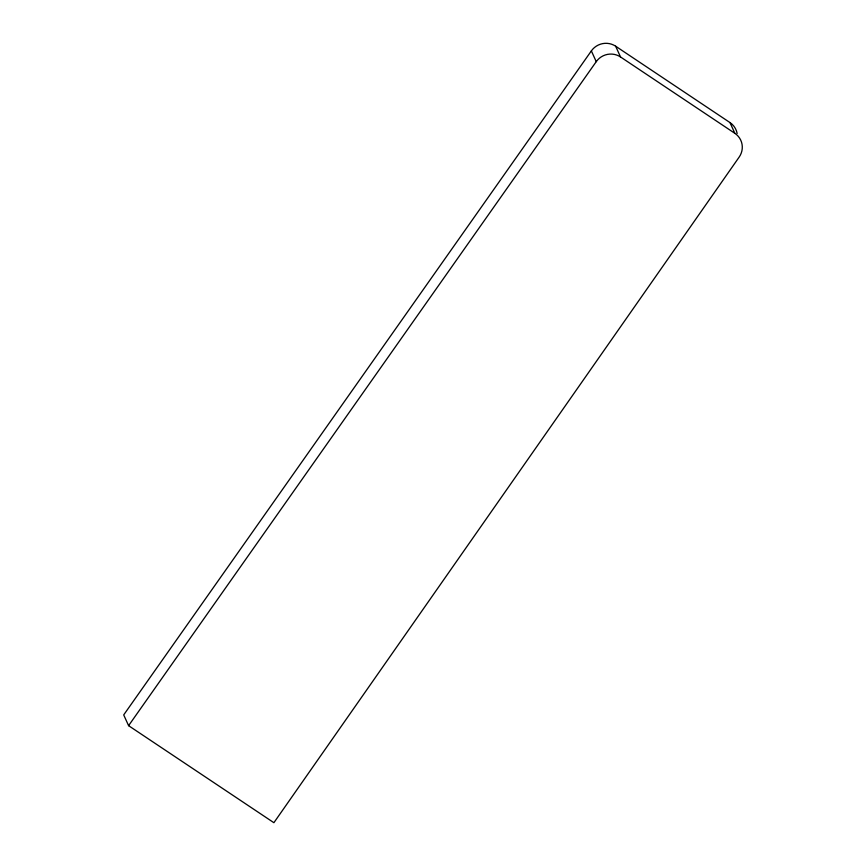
<?xml version="1.0" encoding="UTF-8"?>
<svg xmlns="http://www.w3.org/2000/svg" width="866" height="866" viewBox="0 0 866 866"><rect width="100%" height="100%" fill="white"/><g stroke="black" fill="none" stroke-linecap="round" stroke-linejoin="round"><path stroke-width="1.3" d="M591.359 50.899L123.708 714.905L128.59 725.665L273.894 822.7L739.153 157.103A17.515 17.06 -24.4 0 0 734.855 133.321L729.973 122.561L615.639 46.201A17.515 17.06 -24.4 0 0 591.359 50.899L596.241 61.659L128.59 725.665M615.639 46.201L620.521 56.961L734.855 133.321M729.973 122.561A17.515 17.06 -24.4 0 1 737.15 133.483M596.241 61.659A17.515 17.06 -24.4 0 1 620.521 56.961"/></g></svg>
